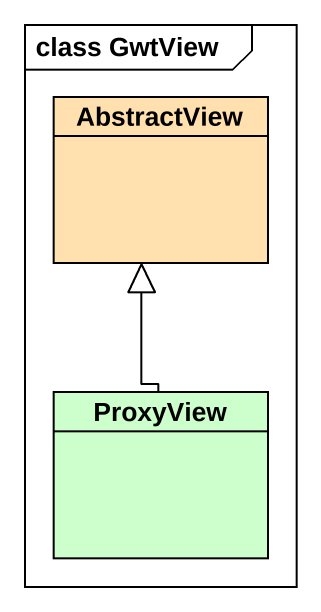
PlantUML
@startuml
mainframe class GwtView
hide circle
hide empty members
class AbstractView #FFE0AE
class ProxyView #CCFFCC
ProxyView -up-|> AbstractView
@enduml
